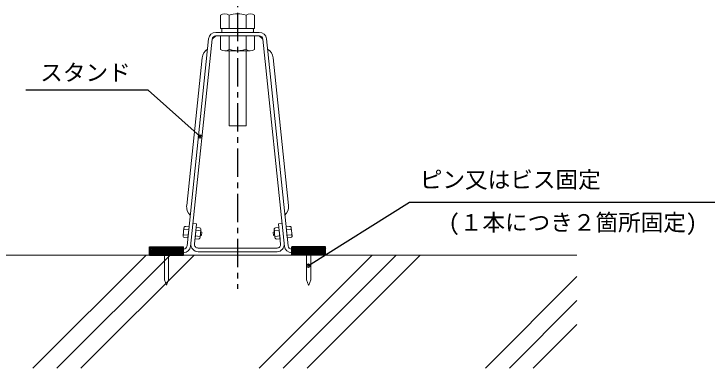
# Model space of a CAD drawing. Units: millimetres, scale not verified. Extents: x -1033 to 1029, y -737 to 700.
# Drawn here: x -578 to 35, y -324 to -11 of the extents above; entities that cross this region are included whole.
import ezdxf
from ezdxf.enums import TextEntityAlignment as Align

# ---------------------------------------------------------------- set-up
doc = ezdxf.new("R2010")
doc.units = ezdxf.units.MM
doc.header["$LTSCALE"] = 5
doc.header["$PDMODE"] = 32
doc.header["$PDSIZE"] = 3
doc.linetypes.add('CHAIN1', pattern=[8, 5, -1, 1, -1])
for name, color, linetype in [('0-0_中心線', 4, 'CHAIN1'), ('0-2_太線１', 3, 'Continuous'), ('0-6_文字', 7, 'Continuous')]:
    doc.layers.add(name, color=color, linetype=linetype)
doc.layers.add('0-1_中線', color=7, linetype='Continuous', lineweight=18)
doc.styles.add('ＭＳ ゴシック', font='')
doc.styles.get('ＭＳ ゴシック').set_extended_font_data('MS Gothic')

msp = doc.modelspace()

# ---------------------------------------------------------------- linework, layer by layer
at = {"layer": '0-0_中心線'}
msp.add_line((-380.012, 350.336), (-380.012, -253.842), dxfattribs=at)
at = {"layer": '0-1_中線'}
for p, q in [((-395.024, -11.704), (-395.024, -23.542)), ((-387.518, -11.704), (-387.518, -23.542)), ((-372.507, -11.704), (-372.507, -23.542)), ((-365.001, -11.704), (-365.001, -23.542)), ((-365.001, -23.542), (-395.024, -23.542)), ((-394.012, -26.406), (-394.012, -24.042)), ((-366.512, -23.542), (-393.512, -23.542)), ((-366.012, -24.042), (-366.012, -26.406)), ((-399.245, -30.106), (-402.428, -32.974)), ((-399.245, -26.906), (-380.012, -26.906)), ((-380.012, -30.106), (-399.245, -30.106)), ((-365.001, -30.106), (-395.024, -30.106)), ((-395.024, -41.945), (-395.024, -30.106)), ((-366.512, -26.906), (-393.512, -26.906)), ((-387.518, -41.945), (-387.518, -30.106)), ((-360.78, -26.906), (-380.012, -26.906)), ((-380.012, -30.106), (-360.78, -30.106)), ((-372.507, -41.945), (-372.507, -30.106)), ((-365.001, -41.945), (-365.001, -30.106)), ((-360.78, -30.106), (-357.597, -32.974)), ((-405.611, -32.642), (-424.713, -215.838)), ((-421.531, -216.17), (-402.428, -32.974)), ((-338.494, -216.17), (-357.597, -32.974)), ((-354.414, -32.642), (-335.312, -215.838)), ((-368.754, -43.106), (-391.271, -43.106)), ((-387.512, -43.106), (-387.512, -109.601)), ((-411.385, -49.448), (-425.012, -180.138)), ((-348.64, -49.448), (-335.012, -180.138)), ((-419.418, -195.906), (-416.235, -196.238)), ((-340.607, -195.906), (-343.79, -196.238)), ((-428.238, -206.826), (-427.509, -199.834)), ((-427.211, -200.888), (-427.687, -201.549)), ((-427.211, -200.888), (-423.198, -201.306)), ((-425.883, -198.515), (-422.939, -198.822)), ((-423.975, -208.759), (-422.939, -198.822)), ((-418.105, -214.174), (-416.235, -196.238)), ((-417.648, -209.415), (-416.623, -199.478)), ((-412.866, -202.376), (-416.879, -201.962)), ((-413.678, -199.781), (-416.623, -199.478)), ((-413.08, -208.398), (-412.358, -201.405)), ((-346.945, -208.398), (-347.667, -201.405)), ((-347.159, -202.376), (-343.146, -201.962)), ((-346.346, -199.781), (-343.402, -199.478)), ((-341.92, -214.174), (-343.79, -196.238)), ((-342.377, -209.415), (-343.402, -199.478)), ((-334.142, -198.515), (-337.086, -198.822)), ((-336.05, -208.759), (-337.086, -198.822)), ((-332.814, -200.888), (-336.827, -201.306)), ((-332.814, -200.888), (-332.337, -201.549)), ((-331.787, -206.826), (-332.516, -199.834)), ((-427.729, -205.856), (-428.059, -205.111)), ((-427.729, -205.856), (-423.716, -206.275)), ((-413.378, -207.344), (-417.392, -206.93)), ((-413.378, -207.344), (-412.903, -206.683)), ((-411.884, -206.499), (-412.873, -206.397)), ((-412.866, -202.376), (-412.535, -203.12)), ((-411.576, -203.508), (-412.565, -203.406)), ((-411.884, -206.499), (-411.576, -203.508)), ((-348.449, -203.508), (-347.46, -203.406)), ((-348.14, -206.499), (-348.449, -203.508)), ((-348.14, -206.499), (-347.152, -206.397)), ((-347.159, -202.376), (-347.49, -203.12)), ((-346.647, -207.344), (-347.122, -206.683)), ((-346.647, -207.344), (-342.633, -206.93)), ((-332.296, -205.856), (-336.309, -206.275)), ((-332.296, -205.856), (-331.966, -205.111)), ((-426.919, -208.452), (-423.975, -208.759)), ((-414.704, -209.719), (-417.648, -209.415)), ((-345.321, -209.719), (-342.377, -209.415)), ((-333.106, -208.452), (-336.05, -208.759)), ((-455.012, -218.706), (-455.012, -221.906)), ((-427.896, -218.706), (-455.012, -218.706)), ((-446.896, -217.706), (-446.896, -218.706)), ((-444.746, -219.706), (-444.746, -245.706)), ((-441.046, -219.706), (-441.046, -245.706)), ((-414.922, -217.706), (-380.012, -217.706)), ((-345.102, -217.706), (-380.012, -217.706)), ((-332.129, -218.706), (-305.012, -218.706)), ((-321.129, -217.706), (-321.129, -218.706)), ((-318.979, -219.706), (-318.979, -245.706)), ((-315.279, -219.706), (-315.279, -245.706)), ((-305.012, -218.706), (-305.012, -221.906)), ((-680.012, -223.901), (-80.012, -223.901)), ((-460.925, -223.901), (-560.925, -323.901)), ((-439.712, -223.901), (-539.712, -323.901)), ((-418.498, -223.901), (-518.498, -323.901)), ((-455.012, -221.906), (-427.896, -221.906)), ((-414.922, -220.906), (-380.012, -220.906)), ((-345.102, -220.906), (-380.012, -220.906)), ((-260.925, -223.901), (-360.925, -323.901)), ((-239.712, -223.901), (-339.712, -323.901)), ((-305.012, -221.906), (-332.129, -221.906)), ((-218.498, -223.901), (-318.498, -323.901)), ((-80.012, -242.989), (-160.925, -323.901)), ((-442.99, -250.453), (-444.746, -245.706)), ((-442.802, -250.453), (-441.046, -245.706)), ((-317.222, -250.453), (-318.979, -245.706)), ((-317.035, -250.453), (-315.279, -245.706)), ((-80.012, -264.202), (-139.712, -323.901)), ((-80.012, -285.415), (-118.498, -323.901))]:
    msp.add_line(p, q, dxfattribs=at)
for points in [[(-372.512, -43.106), (-372.512, -109.601), (-387.512, -109.601)], [(-446.896, -217.706), (-438.896, -217.706), (-438.896, -218.706), (-442.896, -218.706), (-446.896, -218.706)], [(-321.129, -217.706), (-313.129, -217.706), (-313.129, -218.706), (-317.129, -218.706), (-321.129, -218.706)]]:
    msp.add_lwpolyline(points, dxfattribs=at)
for centre, radius, start, end in [((-391.271, -17.188), 6.645, 55.61575, 124.38425), ((-380.012, -35.381), 24.839, 72.41205, 107.58795), ((-368.754, -17.188), 6.645, 55.61575, 124.38425), ((-393.512, -24.042), 0.5, 90, 180), ((-366.512, -24.042), 0.5, 0, 90), ((-399.245, -33.306), 6.4, 90, 174.04698), ((-399.245, -33.306), 3.2, 90, 174.04698), ((-393.512, -26.406), 0.5, 180, 270), ((-366.512, -26.406), 0.5, 270, 0), ((-360.78, -33.306), 6.4, 5.95302, 90), ((-360.78, -33.306), 3.2, 5.95302, 90), ((-401.439, -50.485), 10, 120.91688, 174.04698), ((-391.271, -36.461), 6.645, 235.61575, 304.38425), ((-380.012, -18.267), 24.839, 252.41205, 287.58795), ((-368.754, -36.461), 6.645, 235.61575, 304.38425), ((-358.586, -50.485), 10, 5.95302, 59.08312), ((-415.087, -181.371), 10, 174.04698, 227.17708), ((-344.938, -181.371), 10, 312.82292, 5.95302), ((-426.037, -199.987), 1.48, 84.04729, 217.47983), ((-413.83, -201.253), 1.48, 310.6777, 84.11023), ((-346.195, -201.253), 1.48, 95.88977, 229.3223), ((-333.988, -199.987), 1.48, 322.52017, 95.95271), ((-426.766, -206.98), 1.48, 130.61476, 264.04729), ((-414.552, -208.246), 1.48, 264.11023, 37.54277), ((-345.473, -208.246), 1.48, 142.45723, 275.88977), ((-333.259, -206.98), 1.48, 275.95271, 49.38524), ((-414.922, -214.506), 6.4, 174.04698, 270), ((-414.922, -214.506), 3.2, 174.04698, 270), ((-345.102, -214.506), 6.4, 270, 5.95302), ((-345.102, -214.506), 3.2, 270, 5.95302), ((-445.746, -219.706), 1, 0, 90), ((-440.046, -219.706), 1, 90, 180), ((-427.896, -215.506), 3.2, 270, 354.04698), ((-427.896, -215.506), 6.4, 270, 354.04698), ((-332.129, -215.506), 6.4, 185.95302, 270), ((-332.129, -215.506), 3.2, 185.95302, 270), ((-319.979, -219.706), 1, 0, 90), ((-314.279, -219.706), 1, 90, 180), ((-442.896, -250.418), 0.1, 200.30446, 339.69553), ((-317.129, -250.418), 0.1, 200.30446, 339.69553)]:
    msp.add_arc(centre, radius, start, end, dxfattribs=at)
at = {"layer": '0-2_太線１'}
for p, q in [((-457.896, -216.501), (-427.896, -216.501)), ((-457.896, -223.901), (-457.896, -216.501)), ((-457.27, -216.501), (-457.896, -217.128)), ((-451.613, -216.501), (-457.896, -222.784)), ((-455.856, -216.501), (-457.896, -218.542)), ((-454.442, -216.501), (-457.896, -219.956)), ((-453.027, -216.501), (-457.896, -221.37)), ((-450.199, -216.501), (-457.599, -223.901)), ((-448.785, -216.501), (-456.185, -223.901)), ((-447.371, -216.501), (-454.771, -223.901)), ((-445.956, -216.501), (-453.356, -223.901)), ((-444.542, -216.501), (-451.942, -223.901)), ((-443.128, -216.501), (-450.528, -223.901)), ((-441.714, -216.501), (-449.114, -223.901)), ((-440.299, -216.501), (-447.699, -223.901)), ((-438.885, -216.501), (-446.285, -223.901)), ((-437.471, -216.501), (-444.871, -223.901)), ((-436.057, -216.501), (-443.457, -223.901)), ((-434.643, -216.501), (-442.043, -223.901)), ((-433.228, -216.501), (-440.628, -223.901)), ((-431.814, -216.501), (-439.214, -223.901)), ((-430.4, -216.501), (-437.8, -223.901)), ((-428.986, -216.501), (-436.386, -223.901)), ((-427.896, -216.826), (-434.972, -223.901)), ((-427.896, -218.24), (-433.557, -223.901)), ((-427.896, -219.654), (-432.143, -223.901)), ((-427.896, -223.901), (-427.896, -216.501)), ((-302.129, -216.501), (-332.129, -216.501)), ((-332.129, -223.901), (-332.129, -216.501)), ((-332.129, -216.826), (-325.053, -223.901)), ((-332.129, -218.24), (-326.468, -223.901)), ((-332.129, -219.654), (-327.882, -223.901)), ((-331.039, -216.501), (-323.639, -223.901)), ((-329.625, -216.501), (-322.225, -223.901)), ((-328.211, -216.501), (-320.811, -223.901)), ((-326.796, -216.501), (-319.396, -223.901)), ((-325.382, -216.501), (-317.982, -223.901)), ((-323.968, -216.501), (-316.568, -223.901)), ((-322.554, -216.501), (-315.154, -223.901)), ((-321.14, -216.501), (-313.74, -223.901)), ((-319.725, -216.501), (-312.325, -223.901)), ((-318.311, -216.501), (-310.911, -223.901)), ((-316.897, -216.501), (-309.497, -223.901)), ((-315.483, -216.501), (-308.083, -223.901)), ((-314.069, -216.501), (-306.669, -223.901)), ((-312.654, -216.501), (-305.254, -223.901)), ((-311.24, -216.501), (-303.84, -223.901)), ((-309.826, -216.501), (-302.426, -223.901)), ((-308.412, -216.501), (-302.129, -222.784)), ((-306.997, -216.501), (-302.129, -221.37)), ((-305.583, -216.501), (-302.129, -219.956)), ((-304.169, -216.501), (-302.129, -218.542)), ((-302.755, -216.501), (-302.129, -217.128)), ((-302.129, -223.901), (-302.129, -216.501)), ((-457.896, -223.901), (-427.896, -223.901)), ((-427.896, -221.069), (-430.729, -223.901)), ((-427.896, -222.483), (-429.315, -223.901)), ((-427.896, -223.897), (-427.9, -223.901)), ((-332.129, -221.069), (-329.296, -223.901)), ((-332.129, -222.483), (-330.71, -223.901)), ((-332.129, -223.897), (-332.124, -223.901)), ((-302.129, -223.901), (-332.129, -223.901))]:
    msp.add_line(p, q, dxfattribs=at)
at = {"layer": '0-6_文字'}
for p, q in [((-458.937, -78.037), (-567.146, -78.037)), ((-458.937, -78.037), (-413.013, -119.056)), ((-317.332, -233.259), (-227.855, -177.028)), ((-227.855, -177.028), (53.304, -177.028))]:
    msp.add_line(p, q, dxfattribs=at)
for p in [(-413.013, -119.056), (-317.332, -233.259)]:
    msp.add_point(p, dxfattribs=at)

# ---------------------------------------------------------------- texts
at = {"layer": '0-6_文字', "style": 'ＭＳ ゴシック'}
for s, p in [('スタンド', (-554.502, -74.188)), ('ピン又はビス固定', (-218.882, -168.904)), ('(１本につき２箇所固定)', (-193.488, -206.73))]:
    msp.add_text(s, height=14.66, dxfattribs=at).set_placement(p, align=Align.BOTTOM_LEFT)

doc.saveas('drawing.dxf')
